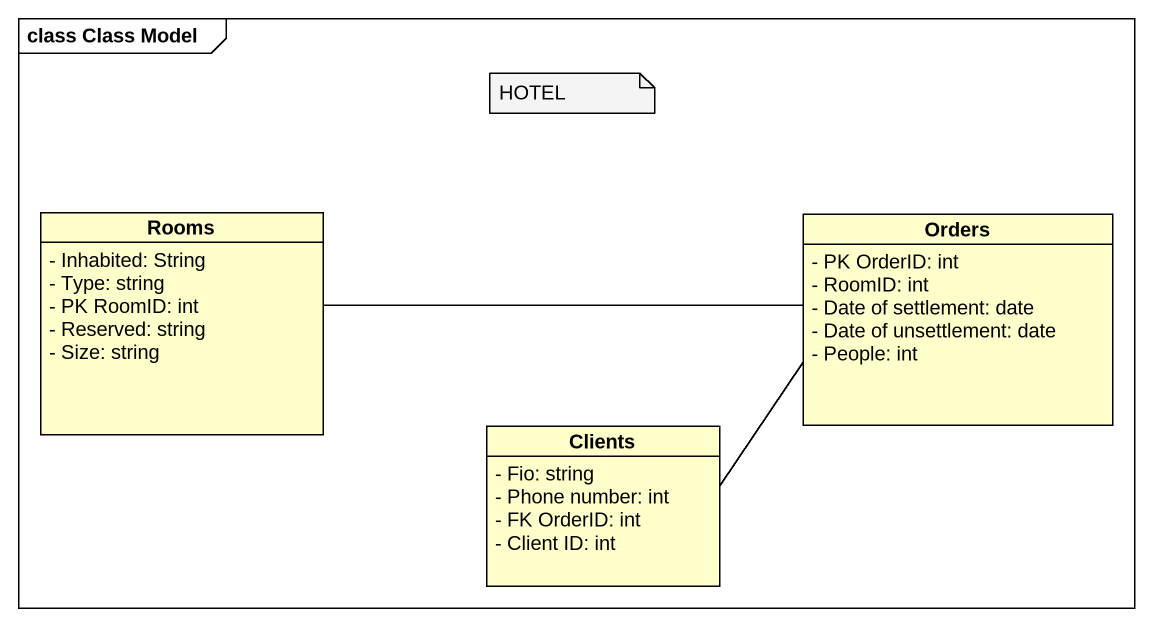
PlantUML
@startuml
mainframe class Class Model
hide circle
hide empty members
skinparam classAttributeIconSize 0
class Rooms {
  - Inhabited: String
  - Type: string
  - PK RoomID: int
  - Reserved: string
  - Size: string
}
class Orders {
  - PK OrderID: int
  - RoomID: int
  - Date of settlement: date
  - Date of unsettlement: date
  - People: int
}
class Clients {
  - Fio: string
  - Phone number: int
  - FK OrderID: int
  - Client ID: int
}
Rooms -right- Orders
Clients -right- Orders
note as N1
  HOTEL
end note
@enduml
